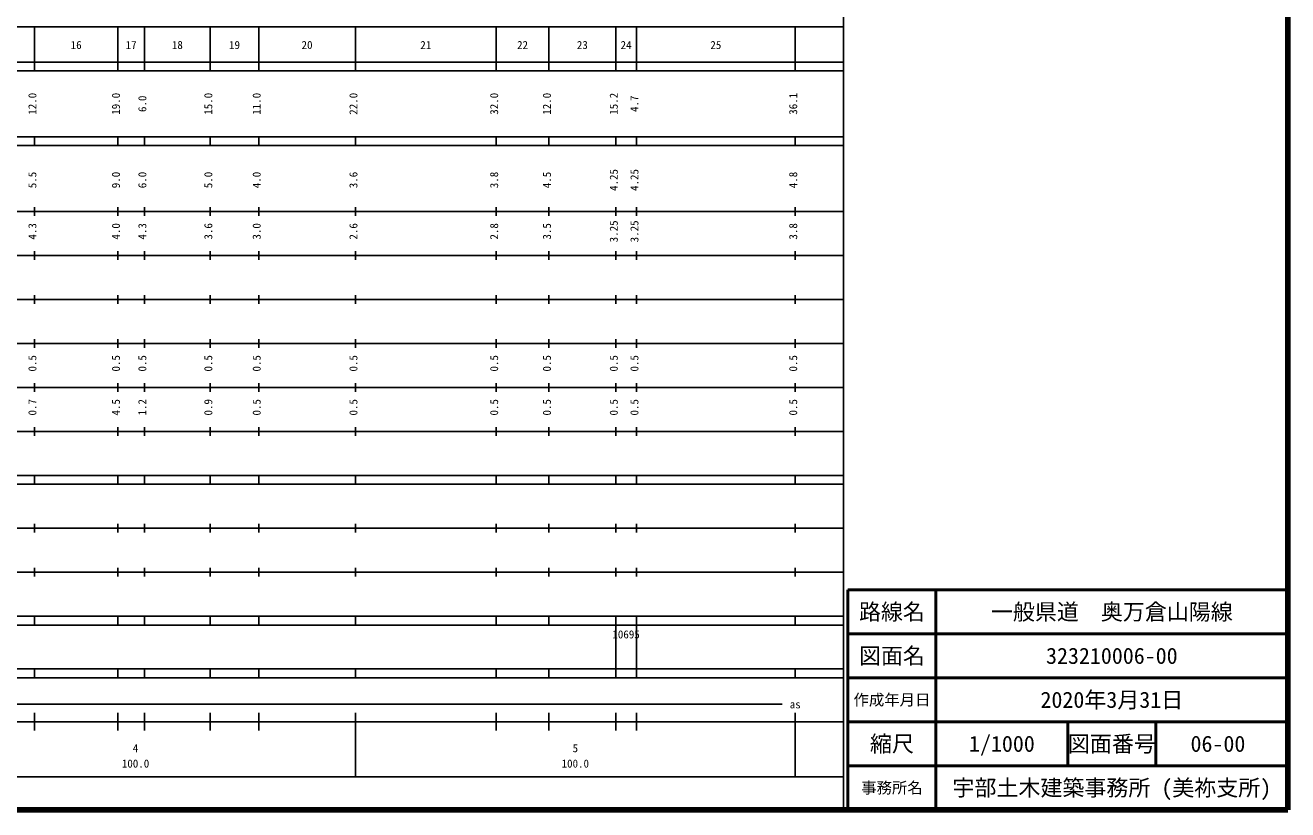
# Model space of a CAD drawing. Units: millimetres on the paper, enlarged 1000 times. Extents: x 40000 to 680000, y 20000 to 380000.
# Drawn here: x 392919 to 680000, y 20000 to 198357 of the extents above; entities that cross this region are included whole.
import ezdxf
from ezdxf.enums import TextEntityAlignment as Align

# ---------------------------------------------------------------- set-up
doc = ezdxf.new("R2010")
doc.units = ezdxf.units.MM
doc.header["$LTSCALE"] = 1000
for name, color, linetype, lineweight in [('M-TTL', 2, 'Continuous', 140), ('M-TTL-BAND', 7, 'Continuous', 25), ('M-TTL-FRAM', 2, 'Continuous', 50), ('M-TTL-LINE', 7, 'Continuous', 50)]:
    doc.layers.add(name, color=color, linetype=linetype, lineweight=lineweight)
doc.layers.add('M-TTL-TXT', color=7, linetype='Continuous')
doc.styles.add('ＭＳ ゴシック', font='')
doc.styles.get('ＭＳ ゴシック').set_extended_font_data('MS Gothic')

msp = doc.modelspace()

# ---------------------------------------------------------------- linework, layer by layer
at = {"layer": 'M-TTL'}
for p, q in [((680000, 20000), (680000, 380000)), ((40000, 20000), (680000, 20000))]:
    msp.add_line(p, q, dxfattribs=at)
at = {"layer": 'M-TTL-BAND'}
for p, q in [((579000, 20000), (579000, 370000)), ((68000, 198000), (579000, 198000)), ((395000, 188000), (395000, 198000)), ((414000, 188000), (414000, 198000)), ((420000, 188000), (420000, 198000)), ((435000, 188000), (435000, 198000)), ((446000, 188000), (446000, 198000)), ((468000, 188000), (468000, 198000)), ((500000, 188000), (500000, 198000)), ((512000, 188000), (512000, 198000)), ((527200, 188000), (527200, 198000)), ((531900, 188000), (531900, 198000)), ((568000, 188000), (568000, 198000)), ((40000, 190000), (579000, 190000)), ((40000, 188000), (579000, 188000)), ((40000, 173000), (579000, 173000)), ((395000, 171000), (395000, 173000)), ((414000, 171000), (414000, 173000)), ((420000, 171000), (420000, 173000)), ((435000, 171000), (435000, 173000)), ((446000, 171000), (446000, 173000)), ((468000, 171000), (468000, 173000)), ((500000, 171000), (500000, 173000)), ((512000, 171000), (512000, 173000)), ((527200, 171000), (527200, 173000)), ((531900, 171000), (531900, 173000)), ((568000, 171000), (568000, 173000)), ((40000, 171000), (579000, 171000)), ((40000, 156000), (579000, 156000)), ((395000, 155000), (395000, 157000)), ((414000, 155000), (414000, 157000)), ((420000, 155000), (420000, 157000)), ((435000, 155000), (435000, 157000)), ((446000, 155000), (446000, 157000)), ((468000, 155000), (468000, 157000)), ((500000, 155000), (500000, 157000)), ((512000, 155000), (512000, 157000)), ((527200, 155000), (527200, 157000)), ((531900, 155000), (531900, 157000)), ((568000, 155000), (568000, 157000)), ((395000, 145000), (395000, 147000)), ((414000, 145000), (414000, 147000)), ((420000, 145000), (420000, 147000)), ((435000, 145000), (435000, 147000)), ((446000, 145000), (446000, 147000)), ((468000, 145000), (468000, 147000)), ((500000, 145000), (500000, 147000)), ((512000, 145000), (512000, 147000)), ((527200, 145000), (527200, 147000)), ((531900, 145000), (531900, 147000)), ((568000, 145000), (568000, 147000)), ((46000, 146000), (579000, 146000)), ((52000, 136000), (579000, 136000)), ((395000, 135000), (395000, 137000)), ((414000, 135000), (414000, 137000)), ((420000, 135000), (420000, 137000)), ((435000, 135000), (435000, 137000)), ((446000, 135000), (446000, 137000)), ((468000, 135000), (468000, 137000)), ((500000, 135000), (500000, 137000)), ((512000, 135000), (512000, 137000)), ((527200, 135000), (527200, 137000)), ((531900, 135000), (531900, 137000)), ((568000, 135000), (568000, 137000)), ((395000, 125000), (395000, 127000)), ((414000, 125000), (414000, 127000)), ((420000, 125000), (420000, 127000)), ((435000, 125000), (435000, 127000)), ((446000, 125000), (446000, 127000)), ((468000, 125000), (468000, 127000)), ((500000, 125000), (500000, 127000)), ((512000, 125000), (512000, 127000)), ((527200, 125000), (527200, 127000)), ((531900, 125000), (531900, 127000)), ((568000, 125000), (568000, 127000)), ((46000, 126000), (579000, 126000)), ((52000, 116000), (579000, 116000)), ((395000, 115000), (395000, 117000)), ((414000, 115000), (414000, 117000)), ((420000, 115000), (420000, 117000)), ((435000, 115000), (435000, 117000)), ((446000, 115000), (446000, 117000)), ((468000, 115000), (468000, 117000)), ((500000, 115000), (500000, 117000)), ((512000, 115000), (512000, 117000)), ((527200, 115000), (527200, 117000)), ((531900, 115000), (531900, 117000)), ((568000, 115000), (568000, 117000)), ((395000, 105000), (395000, 107000)), ((414000, 105000), (414000, 107000)), ((420000, 105000), (420000, 107000)), ((435000, 105000), (435000, 107000)), ((446000, 105000), (446000, 107000)), ((468000, 105000), (468000, 107000)), ((500000, 105000), (500000, 107000)), ((512000, 105000), (512000, 107000)), ((527200, 105000), (527200, 107000)), ((531900, 105000), (531900, 107000)), ((568000, 105000), (568000, 107000)), ((46000, 106000), (579000, 106000)), ((40000, 96000), (579000, 96000)), ((395000, 94000), (395000, 96000)), ((414000, 94000), (414000, 96000)), ((420000, 94000), (420000, 96000)), ((435000, 94000), (435000, 96000)), ((446000, 94000), (446000, 96000)), ((468000, 94000), (468000, 96000)), ((500000, 94000), (500000, 96000)), ((512000, 94000), (512000, 96000)), ((527200, 94000), (527200, 96000)), ((531900, 94000), (531900, 96000)), ((568000, 94000), (568000, 96000)), ((40000, 94000), (579000, 94000)), ((49000, 84000), (579000, 84000)), ((395000, 83000), (395000, 85000)), ((414000, 83000), (414000, 85000)), ((420000, 83000), (420000, 85000)), ((435000, 83000), (435000, 85000)), ((446000, 83000), (446000, 85000)), ((468000, 83000), (468000, 85000)), ((500000, 83000), (500000, 85000)), ((512000, 83000), (512000, 85000)), ((527200, 83000), (527200, 85000)), ((531900, 83000), (531900, 85000)), ((568000, 83000), (568000, 85000)), ((395000, 73000), (395000, 75000)), ((414000, 73000), (414000, 75000)), ((420000, 73000), (420000, 75000)), ((435000, 73000), (435000, 75000)), ((446000, 73000), (446000, 75000)), ((468000, 73000), (468000, 75000)), ((500000, 73000), (500000, 75000)), ((512000, 73000), (512000, 75000)), ((527200, 73000), (527200, 75000)), ((531900, 73000), (531900, 75000)), ((568000, 73000), (568000, 75000)), ((40000, 74000), (579000, 74000)), ((40000, 64000), (579000, 64000)), ((395000, 62000), (395000, 64000)), ((414000, 62000), (414000, 64000)), ((420000, 62000), (420000, 64000)), ((435000, 62000), (435000, 64000)), ((446000, 62000), (446000, 64000)), ((468000, 62000), (468000, 64000)), ((500000, 62000), (500000, 64000)), ((512000, 62000), (512000, 64000)), ((527200, 62000), (527200, 64000)), ((531900, 62000), (531900, 64000)), ((568000, 62000), (568000, 64000)), ((40000, 62000), (579000, 62000)), ((527200, 52000), (527200, 62000)), ((531900, 52000), (531900, 62000)), ((40000, 52000), (579000, 52000)), ((395000, 50000), (395000, 52000)), ((414000, 50000), (414000, 52000)), ((420000, 50000), (420000, 52000)), ((435000, 50000), (435000, 52000)), ((446000, 50000), (446000, 52000)), ((468000, 50000), (468000, 52000)), ((500000, 50000), (500000, 52000)), ((512000, 50000), (512000, 52000)), ((527200, 50000), (527200, 52000)), ((531900, 50000), (531900, 52000)), ((568000, 50000), (568000, 52000)), ((40000, 50000), (579000, 50000)), ((71000, 44000), (565000, 44000)), ((395000, 38000), (395000, 42000)), ((414000, 38000), (414000, 42000)), ((420000, 38000), (420000, 42000)), ((435000, 38000), (435000, 42000)), ((446000, 38000), (446000, 42000)), ((468000, 27500), (468000, 42000)), ((500000, 38000), (500000, 42000)), ((512000, 38000), (512000, 42000)), ((527200, 38000), (527200, 42000)), ((531900, 38000), (531900, 42000)), ((568000, 27500), (568000, 42000)), ((40000, 40000), (579000, 40000)), ((68000, 27500), (579000, 27500))]:
    msp.add_line(p, q, dxfattribs=at)
at = {"layer": 'M-TTL-FRAM'}
for p, q in [((680000, 70000), (580000, 70000)), ((580000, 70000), (580000, 20000))]:
    msp.add_line(p, q, dxfattribs=at)
at = {"layer": 'M-TTL-LINE'}
for p, q in [((600000, 70000), (600000, 20000)), ((680000, 60000), (580000, 60000)), ((680000, 50000), (580000, 50000)), ((680000, 40000), (580000, 40000)), ((630000, 40000), (630000, 30000)), ((650000, 40000), (650000, 30000)), ((680000, 30000), (580000, 30000))]:
    msp.add_line(p, q, dxfattribs=at)

# ---------------------------------------------------------------- texts
at = {"layer": 'M-TTL-BAND', "style": 'ＭＳ ゴシック'}
for s, p in [('16', (404500, 192405)), ('17', (417000, 192405)), ('18', (427500, 192405)), ('19', (440500, 192405)), ('20', (457000, 192405)), ('21', (484000, 192405)), ('22', (506000, 192405)), ('23', (519600, 192405)), ('24', (529550, 192405)), ('25', (549950, 192405)), ('as', (568000, 42500)), ('4', (418000, 32523)), ('5', (518000, 32523)), ('100.0', (418000, 29033)), ('100.0', (518000, 29033))]:
    msp.add_text(s, height=1833, dxfattribs=at).set_placement(p, align=Align.BOTTOM_CENTER)
for s, p in [('12.0', (396000, 180500)), ('19.0', (415000, 180500)), ('6.0', (421000, 180500)), ('15.0', (436000, 180500)), ('11.0', (447000, 180500)), ('22.0', (469000, 180500)), ('32.0', (501000, 180500)), ('12.0', (513000, 180500)), ('15.2', (528200, 180500)), ('4.7', (532900, 180500)), ('36.1', (569000, 180500)), ('5.5', (396000, 163174)), ('9.0', (415000, 163174)), ('6.0', (421000, 163174)), ('5.0', (436000, 163174)), ('4.0', (447000, 163174)), ('3.6', (469000, 163174)), ('3.8', (501000, 163174)), ('4.5', (513000, 163174)), ('4.25', (528200, 163174)), ('4.25', (532900, 163174)), ('4.8', (569000, 163174)), ('4.3', (396000, 151500)), ('4.0', (415000, 151500)), ('4.3', (421000, 151500)), ('3.6', (436000, 151500)), ('3.0', (447000, 151500)), ('2.6', (469000, 151500)), ('2.8', (501000, 151500)), ('3.5', (513000, 151500)), ('3.25', (528200, 151500)), ('3.25', (532900, 151500)), ('3.8', (569000, 151500)), ('0.5', (396000, 121500)), ('0.5', (415000, 121500)), ('0.5', (421000, 121500)), ('0.5', (436000, 121500)), ('0.5', (447000, 121500)), ('0.5', (469000, 121500)), ('0.5', (501000, 121500)), ('0.5', (513000, 121500)), ('0.5', (528200, 121500)), ('0.5', (532900, 121500)), ('0.5', (569000, 121500)), ('0.7', (396000, 111500)), ('4.5', (415000, 111500)), ('1.2', (421000, 111500)), ('0.9', (436000, 111500)), ('0.5', (447000, 111500)), ('0.5', (469000, 111500)), ('0.5', (501000, 111500)), ('0.5', (513000, 111500)), ('0.5', (528200, 111500)), ('0.5', (532900, 111500)), ('0.5', (569000, 111500))]:
    msp.add_text(s, height=1833, rotation=90, dxfattribs=at).set_placement(p, align=Align.BOTTOM_CENTER)
msp.add_text('10695', height=1833, dxfattribs=at).set_placement((526425, 58405), align=Align.BOTTOM_LEFT)
at = {"layer": 'M-TTL-TXT', "style": 'ＭＳ ゴシック'}
for s, height, p in [('路線名', 3666, (590000, 65000)), ('路線名', 3666, (590000, 65000)), ('一般県道\u3000奥万倉山陽線', 3666, (640000, 65000)), ('図面名', 3666, (590000, 55000)), ('図面名', 3666, (590000, 55000)), ('323210006-00', 3666, (640000, 55000)), ('作成年月日', 2566, (590000, 45000)), ('作成年月日', 2566, (590000, 45000)), ('2020年3月31日', 3666, (640000, 45000)), ('縮尺', 3666, (590000, 35000)), ('縮尺', 3666, (590000, 35000)), ('1/1000', 3666, (615000, 35000)), ('図面番号', 3666, (640000, 35000)), ('図面番号', 3666, (640000, 35000)), ('06-00', 3666, (664125, 35000)), ('事務所名', 2566, (590000, 25000)), ('事務所名', 2566, (590000, 25000)), ('宇部土木建築事務所 (美祢支所)', 3666, (640000, 25000))]:
    msp.add_text(s, height=height, dxfattribs=at).set_placement(p, align=Align.MIDDLE_CENTER)

doc.saveas('drawing.dxf')
